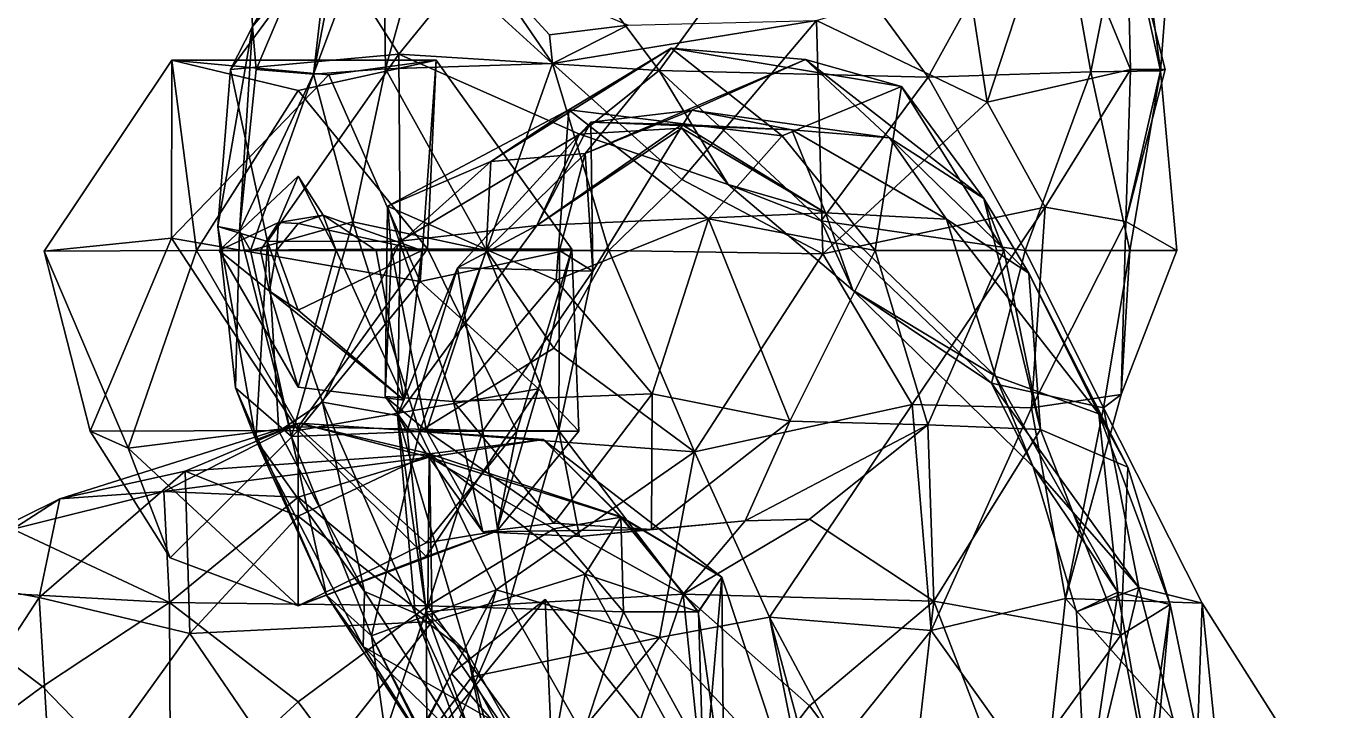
# Model space of a CAD drawing. Extents: x 290083 to 295691, y 4553739 to 4561622.
# Drawn here: x 291758.3 to 291886, y 4554300.2 to 4554367.7 of the extents above; entities that cross this region are included whole.
import ezdxf

# ---------------------------------------------------------------- set-up
doc = ezdxf.new("R2010")
doc.units = 0
doc.layers.add('Au_ppm_Pref_-_0_3', color=7, linetype='CONTINUOUS')

msp = doc.modelspace()

# ---------------------------------------------------------------- linework, layer by layer
at = {"layer": 'Au_ppm_Pref_-_0_3'}
for points in [[(291788.84, 4554381.87, 1871.05), (291790.9, 4554385.11, 1876.83), (291786.64, 4554362.91, 1876.81)], [(291786.64, 4554362.91, 1876.81), (291790.9, 4554385.11, 1876.83), (291793.47, 4554381.15, 1881.33)], [(291833.63, 4554381.1, 1859.22), (291847.18, 4554362.59, 1860.67), (291859.37, 4554384.67, 1860.81)], [(291859.37, 4554384.67, 1860.81), (291847.18, 4554362.59, 1860.67), (291863.2, 4554363.12, 1864.22)], [(291859.37, 4554384.67, 1860.81), (291863.2, 4554363.12, 1864.22), (291867.37, 4554383.97, 1865.73)], [(291870.07, 4554363.21, 1871.34), (291867.37, 4554383.97, 1865.73), (291863.2, 4554363.12, 1864.22)], [(291870.07, 4554363.21, 1871.34), (291871.45, 4554381.15, 1870.89), (291867.37, 4554383.97, 1865.73)], [(291788.84, 4554381.87, 1871.05), (291780.62, 4554367.59, 1866.13), (291780.02, 4554381.15, 1864.95)], [(291787.83, 4554376.17, 1860.08), (291780.02, 4554381.15, 1864.95), (291780.62, 4554367.59, 1866.13)], [(291788.84, 4554381.87, 1871.05), (291780.98, 4554363.34, 1870.89), (291780.62, 4554367.59, 1866.13)], [(291788.84, 4554381.87, 1871.05), (291786.64, 4554362.91, 1876.81), (291780.98, 4554363.34, 1870.89)], [(291786.64, 4554362.91, 1876.81), (291793.47, 4554381.15, 1881.33), (291793.73, 4554363.43, 1883.81)], [(291797.17, 4554375.81, 1887.29), (291793.73, 4554363.43, 1883.81), (291793.47, 4554381.15, 1881.33)], [(291820.68, 4554363.27, 1859.01), (291833.63, 4554381.1, 1859.22), (291807.75, 4554380.5, 1857.71)], [(291820.68, 4554363.27, 1859.01), (291847.18, 4554362.59, 1860.67), (291833.63, 4554381.1, 1859.22)], [(291871.45, 4554381.15, 1870.89), (291870.07, 4554363.21, 1871.34), (291866.75, 4554378.32, 1876)], [(291795.03, 4554364.88, 1857.11), (291807.75, 4554380.5, 1857.71), (291787.83, 4554376.17, 1860.08)], [(291820.68, 4554363.27, 1859.01), (291807.75, 4554380.5, 1857.71), (291795.03, 4554364.88, 1857.11)], [(291859.83, 4554381.01, 1882.91), (291852.99, 4554360.13, 1883.9), (291851.05, 4554372.72, 1890.13)], [(291859.83, 4554381.01, 1882.91), (291867.12, 4554363.34, 1879.85), (291852.99, 4554360.13, 1883.9)], [(291866.75, 4554378.32, 1876), (291867.12, 4554363.34, 1879.85), (291859.83, 4554381.01, 1882.91)], [(291866.75, 4554378.32, 1876), (291870.55, 4554363.34, 1876.83), (291867.12, 4554363.34, 1879.85)], [(291866.75, 4554378.32, 1876), (291870.07, 4554363.21, 1871.34), (291870.55, 4554363.34, 1876.83)], [(291778.44, 4554363.34, 1861.8), (291795.03, 4554364.88, 1857.11), (291787.83, 4554376.17, 1860.08)], [(291787.83, 4554376.17, 1860.08), (291780.62, 4554367.59, 1866.13), (291778.44, 4554363.34, 1861.8)], [(291797.17, 4554375.81, 1887.29), (291810.17, 4554363.94, 1887.58), (291793.73, 4554363.43, 1883.81)], [(291803.49, 4554373.76, 1888.25), (291810.17, 4554363.94, 1887.58), (291797.17, 4554375.81, 1887.29)], [(291803.49, 4554373.76, 1888.25), (291817.62, 4554367.71, 1890.34), (291809.88, 4554366.76, 1889.01)], [(291810.17, 4554363.94, 1887.58), (291803.49, 4554373.76, 1888.25), (291809.88, 4554366.76, 1889.01)], [(291836.2, 4554368.17, 1888.11), (291851.05, 4554372.72, 1890.13), (291852.99, 4554360.13, 1883.9)], [(291778.44, 4554363.34, 1861.8), (291780.62, 4554367.59, 1866.13), (291777.2, 4554347.87, 1865.69)], [(291777.2, 4554347.87, 1865.69), (291780.62, 4554367.59, 1866.13), (291779.35, 4554347.44, 1871.69)], [(291780.62, 4554367.59, 1866.13), (291780.98, 4554363.34, 1870.89), (291779.35, 4554347.44, 1871.69)], [(291810.17, 4554363.94, 1887.58), (291809.88, 4554366.76, 1889.01), (291817.62, 4554367.71, 1890.34)], [(291817.62, 4554367.71, 1890.34), (291836.2, 4554368.17, 1888.11), (291810.17, 4554363.94, 1887.58)], [(291836.2, 4554368.17, 1888.11), (291822.91, 4554352.52, 1886.37), (291810.17, 4554363.94, 1887.58)], [(291836.2, 4554368.17, 1888.11), (291836.8, 4554345.18, 1883.6), (291822.91, 4554352.52, 1886.37)], [(291836.2, 4554368.17, 1888.11), (291852.99, 4554360.13, 1883.9), (291836.8, 4554345.18, 1883.6)], [(291795.03, 4554364.88, 1857.11), (291778.44, 4554363.34, 1861.8), (291782.09, 4554346.41, 1858.79)], [(291795.03, 4554364.88, 1857.11), (291782.09, 4554346.41, 1858.79), (291795.17, 4554346.43, 1852.51)], [(291820.68, 4554363.27, 1859.01), (291795.03, 4554364.88, 1857.11), (291812.84, 4554356.99, 1853.99)], [(291795.03, 4554364.88, 1857.11), (291795.17, 4554346.43, 1852.51), (291812.84, 4554356.99, 1853.99)], [(291813.39, 4554355.08, 1828.01), (291804.11, 4554354.29, 1823.37), (291821.88, 4554365.46, 1823.32)], [(291811.8, 4554359.37, 1818.48), (291821.88, 4554365.46, 1823.32), (291804.11, 4554354.29, 1823.37)], [(291811.8, 4554359.37, 1818.48), (291832.82, 4554356.8, 1818.34), (291821.88, 4554365.46, 1823.32)], [(291835.11, 4554364.33, 1829.83), (291813.39, 4554355.08, 1828.01), (291821.88, 4554365.46, 1823.32)], [(291844.56, 4554361.67, 1824.4), (291835.11, 4554364.33, 1829.83), (291821.88, 4554365.46, 1823.32)], [(291844.56, 4554361.67, 1824.4), (291821.88, 4554365.46, 1823.32), (291832.82, 4554356.8, 1818.34)], [(291772.63, 4554346.74, 1792.74), (291760.08, 4554345.44, 1788.02), (291772.69, 4554364.27, 1787.81)], [(291775.11, 4554345.52, 1783.02), (291772.69, 4554364.27, 1787.81), (291760.08, 4554345.44, 1788.02)], [(291772.69, 4554364.27, 1787.81), (291788.14, 4554362.82, 1792.08), (291772.63, 4554346.74, 1792.74)], [(291788.14, 4554362.82, 1792.08), (291772.69, 4554364.27, 1787.81), (291798.71, 4554364.29, 1787.8)], [(291798.71, 4554364.29, 1787.8), (291772.69, 4554364.27, 1787.81), (291785.12, 4554361.28, 1782.48)], [(291775.11, 4554345.52, 1783.02), (291785.12, 4554361.28, 1782.48), (291772.69, 4554364.27, 1787.81)], [(291778.44, 4554363.34, 1861.8), (291777.2, 4554347.87, 1865.69), (291782.09, 4554346.41, 1858.79)], [(291779.35, 4554347.44, 1871.69), (291780.98, 4554363.34, 1870.89), (291786.64, 4554362.91, 1876.81)], [(291797.85, 4554345.66, 1781.97), (291798.71, 4554364.29, 1787.8), (291785.12, 4554361.28, 1782.48)], [(291793.73, 4554363.43, 1883.81), (291790.49, 4554348.35, 1882.41), (291786.64, 4554362.91, 1876.81)], [(291788.14, 4554362.82, 1792.08), (291798.71, 4554364.29, 1787.8), (291797.14, 4554342.45, 1792.38)], [(291793.73, 4554363.43, 1883.81), (291803.68, 4554345.52, 1885.89), (291790.49, 4554348.35, 1882.41)], [(291810.17, 4554363.94, 1887.58), (291803.68, 4554345.52, 1885.89), (291793.73, 4554363.43, 1883.81)], [(291798.71, 4554364.29, 1787.8), (291812.08, 4554345.63, 1787.72), (291797.14, 4554342.45, 1792.38)], [(291797.85, 4554345.66, 1781.97), (291812.08, 4554345.63, 1787.72), (291798.71, 4554364.29, 1787.8)], [(291815.72, 4554345.52, 1885.31), (291803.68, 4554345.52, 1885.89), (291810.17, 4554363.94, 1887.58)], [(291810.17, 4554363.94, 1887.58), (291822.91, 4554352.52, 1886.37), (291815.72, 4554345.52, 1885.31)], [(291820.68, 4554363.27, 1859.01), (291812.84, 4554356.99, 1853.99), (291827.5, 4554352.01, 1853.07)], [(291813.39, 4554355.08, 1828.01), (291835.11, 4554364.33, 1829.83), (291823.89, 4554359.36, 1835)], [(291820.68, 4554363.27, 1859.01), (291836.65, 4554348.45, 1858.47), (291847.18, 4554362.59, 1860.67)], [(291820.68, 4554363.27, 1859.01), (291827.5, 4554352.01, 1853.07), (291836.65, 4554348.45, 1858.47)], [(291823.89, 4554359.36, 1835), (291835.11, 4554364.33, 1829.83), (291843.37, 4554356.63, 1835.25)], [(291835.11, 4554364.33, 1829.83), (291852.67, 4554350.64, 1830.28), (291843.37, 4554356.63, 1835.25)], [(291852.67, 4554350.64, 1830.28), (291835.11, 4554364.33, 1829.83), (291844.56, 4554361.67, 1824.4)], [(291858.7, 4554349.78, 1880.4), (291852.99, 4554360.13, 1883.9), (291867.12, 4554363.34, 1879.85)], [(291858.7, 4554349.78, 1880.4), (291867.12, 4554363.34, 1879.85), (291866.65, 4554348.38, 1875.92)], [(291867.06, 4554345.52, 1865.98), (291870.07, 4554363.21, 1871.34), (291863.2, 4554363.12, 1864.22)], [(291870.55, 4554363.34, 1876.83), (291866.65, 4554348.38, 1875.92), (291867.12, 4554363.34, 1879.85)], [(291866.65, 4554348.38, 1875.92), (291870.55, 4554363.34, 1876.83), (291870.07, 4554363.21, 1871.34)], [(291866.65, 4554348.38, 1875.92), (291870.07, 4554363.21, 1871.34), (291871.68, 4554345.52, 1870.89)], [(291871.68, 4554345.52, 1870.89), (291870.07, 4554363.21, 1871.34), (291867.06, 4554345.52, 1865.98)], [(291788.14, 4554362.82, 1792.08), (291797.14, 4554342.45, 1792.38), (291772.63, 4554346.74, 1792.74)], [(291786.64, 4554362.91, 1876.81), (291780.44, 4554345.52, 1876.83), (291779.35, 4554347.44, 1871.69)], [(291786.64, 4554362.91, 1876.81), (291790.49, 4554348.35, 1882.41), (291780.44, 4554345.52, 1876.83)], [(291847.18, 4554362.59, 1860.67), (291836.65, 4554348.45, 1858.47), (291856.74, 4554345.52, 1860.88)], [(291847.18, 4554362.59, 1860.67), (291856.74, 4554345.52, 1860.88), (291863.2, 4554363.12, 1864.22)], [(291867.06, 4554345.52, 1865.98), (291863.2, 4554363.12, 1864.22), (291856.74, 4554345.52, 1860.88)], [(291797.85, 4554345.66, 1781.97), (291785.12, 4554361.28, 1782.48), (291775.11, 4554345.52, 1783.02)], [(291844.56, 4554361.67, 1824.4), (291832.82, 4554356.8, 1818.34), (291841.96, 4554345.52, 1818.18)], [(291844.56, 4554361.67, 1824.4), (291841.96, 4554345.52, 1818.18), (291854.64, 4554345.52, 1824.67)], [(291852.67, 4554350.64, 1830.28), (291844.56, 4554361.67, 1824.4), (291854.64, 4554345.52, 1824.67)], [(291811.8, 4554359.37, 1818.48), (291804.11, 4554354.29, 1823.37), (291793.92, 4554349.87, 1817.02)], [(291811.8, 4554359.37, 1818.48), (291793.92, 4554349.87, 1817.02), (291810.54, 4554342.58, 1814.12)], [(291811.8, 4554359.37, 1818.48), (291810.54, 4554342.58, 1814.12), (291825.54, 4554348.64, 1815.15)], [(291832.82, 4554356.8, 1818.34), (291811.8, 4554359.37, 1818.48), (291825.54, 4554348.64, 1815.15)], [(291814.14, 4554343.49, 1835.39), (291813.39, 4554355.08, 1828.01), (291823.89, 4554359.36, 1835)], [(291814.14, 4554343.49, 1835.39), (291823.89, 4554359.36, 1835), (291813.97, 4554358.16, 1841.19)], [(291823.89, 4554359.36, 1835), (291833.76, 4554357.41, 1840.04), (291813.97, 4554358.16, 1841.19)], [(291823.89, 4554359.36, 1835), (291843.37, 4554356.63, 1835.25), (291833.76, 4554357.41, 1840.04)], [(291852.99, 4554360.13, 1883.9), (291858.7, 4554349.78, 1880.4), (291836.8, 4554345.18, 1883.6)], [(291814.14, 4554343.49, 1835.39), (291813.97, 4554358.16, 1841.19), (291800.81, 4554343.8, 1841.19)], [(291813.97, 4554358.16, 1841.19), (291808.63, 4554347.97, 1846.65), (291800.81, 4554343.8, 1841.19)], [(291822.91, 4554357.92, 1845.32), (291808.63, 4554347.97, 1846.65), (291813.97, 4554358.16, 1841.19)], [(291822.91, 4554357.92, 1845.32), (291813.97, 4554358.16, 1841.19), (291833.76, 4554357.41, 1840.04)], [(291795.17, 4554346.43, 1852.51), (291808.63, 4554347.97, 1846.65), (291812.84, 4554356.99, 1853.99)], [(291808.63, 4554347.97, 1846.65), (291822.91, 4554357.92, 1845.32), (291837.08, 4554349.22, 1847.15)], [(291822.91, 4554357.57, 1849.05), (291812.84, 4554356.99, 1853.99), (291808.63, 4554347.97, 1846.65)], [(291837.08, 4554349.22, 1847.15), (291822.91, 4554357.57, 1849.05), (291808.63, 4554347.97, 1846.65)], [(291822.91, 4554357.57, 1849.05), (291827.5, 4554352.01, 1853.07), (291812.84, 4554356.99, 1853.99)], [(291822.91, 4554357.92, 1845.32), (291833.76, 4554357.41, 1840.04), (291837.08, 4554349.22, 1847.15)], [(291822.91, 4554357.57, 1849.05), (291837.08, 4554349.22, 1847.15), (291827.5, 4554352.01, 1853.07)], [(291841.96, 4554345.52, 1818.18), (291832.82, 4554356.8, 1818.34), (291825.54, 4554348.64, 1815.15)], [(291837.08, 4554349.22, 1847.15), (291833.76, 4554357.41, 1840.04), (291849.01, 4554348.59, 1841.24)], [(291833.76, 4554357.41, 1840.04), (291843.37, 4554356.63, 1835.25), (291849.01, 4554348.59, 1841.24)], [(291849.01, 4554348.59, 1841.24), (291843.37, 4554356.63, 1835.25), (291857.11, 4554343.29, 1835.9)], [(291857.11, 4554343.29, 1835.9), (291843.37, 4554356.63, 1835.25), (291852.67, 4554350.64, 1830.28)], [(291794.32, 4554345.52, 1821.92), (291793.92, 4554349.87, 1817.02), (291804.11, 4554354.29, 1823.37)], [(291794.32, 4554345.52, 1821.92), (291804.11, 4554354.29, 1823.37), (291803.65, 4554345.52, 1826.51)], [(291813.39, 4554355.08, 1828.01), (291810.88, 4554345.52, 1829.31), (291803.65, 4554345.52, 1826.51)], [(291813.39, 4554355.08, 1828.01), (291803.65, 4554345.52, 1826.51), (291804.11, 4554354.29, 1823.37)], [(291814.14, 4554343.49, 1835.39), (291810.88, 4554345.52, 1829.31), (291813.39, 4554355.08, 1828.01)], [(291785.12, 4554352.85, 1797.17), (291783.18, 4554348.26, 1799.62), (291777.35, 4554345.52, 1795.95)], [(291785.12, 4554352.85, 1797.17), (291777.35, 4554345.52, 1795.95), (291788.88, 4554345.52, 1797.84)], [(291785.12, 4554352.85, 1797.17), (291787.57, 4554348.99, 1799.62), (291783.18, 4554348.26, 1799.62)], [(291785.12, 4554352.85, 1797.17), (291788.88, 4554345.52, 1797.84), (291787.57, 4554348.99, 1799.62)], [(291836.8, 4554345.18, 1883.6), (291815.72, 4554345.52, 1885.31), (291822.91, 4554352.52, 1886.37)], [(291827.5, 4554352.01, 1853.07), (291839.76, 4554341.59, 1853.07), (291836.65, 4554348.45, 1858.47)], [(291839.76, 4554341.59, 1853.07), (291827.5, 4554352.01, 1853.07), (291837.08, 4554349.22, 1847.15)], [(291857.11, 4554343.29, 1835.9), (291852.67, 4554350.64, 1830.28), (291858.26, 4554327.87, 1829.8)], [(291858.26, 4554327.87, 1829.8), (291852.67, 4554350.64, 1830.28), (291854.64, 4554345.52, 1824.67)], [(291794.32, 4554345.52, 1821.92), (291793.69, 4554331.12, 1817.43), (291793.92, 4554349.87, 1817.02)], [(291793.69, 4554331.12, 1817.43), (291800.41, 4554330.62, 1813.74), (291793.92, 4554349.87, 1817.02)], [(291810.54, 4554342.58, 1814.12), (291793.92, 4554349.87, 1817.02), (291800.41, 4554330.62, 1813.74)], [(291858.7, 4554349.78, 1880.4), (291845.62, 4554330.32, 1880.72), (291836.8, 4554345.18, 1883.6)], [(291837.08, 4554349.22, 1847.15), (291853.82, 4554333.11, 1848.01), (291839.76, 4554341.59, 1853.07)], [(291837.08, 4554349.22, 1847.15), (291849.01, 4554348.59, 1841.24), (291853.82, 4554333.11, 1848.01)], [(291858.7, 4554349.78, 1880.4), (291857.38, 4554330.01, 1875.95), (291845.62, 4554330.32, 1880.72)], [(291858.7, 4554349.78, 1880.4), (291866.65, 4554348.38, 1875.92), (291857.38, 4554330.01, 1875.95)], [(291782.09, 4554346.41, 1858.79), (291777.2, 4554347.87, 1865.69), (291780.96, 4554326.84, 1864.44)], [(291777.2, 4554347.87, 1865.69), (291778.93, 4554331.98, 1870.89), (291780.96, 4554326.84, 1864.44)], [(291777.2, 4554347.87, 1865.69), (291779.35, 4554347.44, 1871.69), (291778.93, 4554331.98, 1870.89)], [(291783.18, 4554348.26, 1799.62), (291781.41, 4554345.52, 1799.62), (291777.35, 4554345.52, 1795.95)], [(291780.44, 4554345.52, 1876.83), (291790.49, 4554348.35, 1882.41), (291784.47, 4554327.19, 1876.76)], [(291781.41, 4554345.52, 1799.62), (291783.18, 4554348.26, 1799.62), (291783, 4554345.52, 1800.61)], [(291783.18, 4554348.26, 1799.62), (291785.12, 4554348.16, 1800.5), (291783, 4554345.52, 1800.61)], [(291797.3, 4554345.52, 1805.36), (291783, 4554345.52, 1800.61), (291785.12, 4554348.16, 1800.5)], [(291783.18, 4554348.26, 1799.62), (291787.57, 4554348.99, 1799.62), (291785.12, 4554348.16, 1800.5)], [(291790.49, 4554348.35, 1882.41), (291797.06, 4554327.67, 1883.07), (291784.47, 4554327.19, 1876.76)], [(291797.3, 4554345.52, 1805.36), (291785.12, 4554348.16, 1800.5), (291787.57, 4554348.99, 1799.62)], [(291797.3, 4554345.52, 1805.36), (291787.57, 4554348.99, 1799.62), (291792.8, 4554345.52, 1799.62)], [(291792.8, 4554345.52, 1799.62), (291787.57, 4554348.99, 1799.62), (291788.88, 4554345.52, 1797.84)], [(291790.49, 4554348.35, 1882.41), (291803.68, 4554345.52, 1885.89), (291797.06, 4554327.67, 1883.07)], [(291795.17, 4554346.43, 1852.51), (291794.91, 4554329.25, 1846.84), (291808.63, 4554347.97, 1846.65)], [(291808.63, 4554347.97, 1846.65), (291794.91, 4554329.25, 1846.84), (291800.81, 4554343.8, 1841.19)], [(291825.54, 4554348.64, 1815.15), (291810.54, 4554342.58, 1814.12), (291819.99, 4554331.37, 1814.09)], [(291833.57, 4554328.7, 1817.78), (291825.54, 4554348.64, 1815.15), (291819.99, 4554331.37, 1814.09)], [(291833.57, 4554328.7, 1817.78), (291841.96, 4554345.52, 1818.18), (291825.54, 4554348.64, 1815.15)], [(291836.65, 4554348.45, 1858.47), (291853.44, 4554332.44, 1858.13), (291856.74, 4554345.52, 1860.88)], [(291836.65, 4554348.45, 1858.47), (291839.76, 4554341.59, 1853.07), (291853.44, 4554332.44, 1858.13)], [(291857.11, 4554343.29, 1835.9), (291864, 4554329.41, 1841.27), (291849.01, 4554348.59, 1841.24)], [(291849.01, 4554348.59, 1841.24), (291864, 4554329.41, 1841.27), (291853.82, 4554333.11, 1848.01)], [(291857.38, 4554330.01, 1875.95), (291866.65, 4554348.38, 1875.92), (291866.21, 4554331.31, 1870.89)], [(291866.65, 4554348.38, 1875.92), (291871.68, 4554345.52, 1870.89), (291866.21, 4554331.31, 1870.89)], [(291772.63, 4554346.74, 1792.74), (291764.62, 4554327.7, 1791.46), (291760.08, 4554345.44, 1788.02)], [(291772.63, 4554346.74, 1792.74), (291785.12, 4554327.78, 1793.38), (291764.62, 4554327.7, 1791.46)], [(291772.63, 4554346.74, 1792.74), (291797.14, 4554342.45, 1792.38), (291785.12, 4554327.78, 1793.38)], [(291778.93, 4554331.98, 1870.89), (291779.35, 4554347.44, 1871.69), (291784.47, 4554327.19, 1876.76)], [(291779.35, 4554347.44, 1871.69), (291780.44, 4554345.52, 1876.83), (291784.47, 4554327.19, 1876.76)], [(291775.11, 4554345.52, 1783.02), (291760.08, 4554345.44, 1788.02), (291768.37, 4554326.03, 1786.27)], [(291764.62, 4554327.7, 1791.46), (291768.37, 4554326.03, 1786.27), (291760.08, 4554345.44, 1788.02)], [(291785.12, 4554328.12, 1783.07), (291775.11, 4554345.52, 1783.02), (291768.37, 4554326.03, 1786.27)], [(291797.85, 4554345.66, 1781.97), (291775.11, 4554345.52, 1783.02), (291785.12, 4554328.12, 1783.07)], [(291781.41, 4554345.52, 1799.62), (291782.28, 4554341.5, 1799.62), (291777.35, 4554345.52, 1795.95)], [(291782.28, 4554341.5, 1799.62), (291785.12, 4554332.05, 1795.13), (291777.35, 4554345.52, 1795.95)], [(291788.88, 4554345.52, 1797.84), (291777.35, 4554345.52, 1795.95), (291785.12, 4554332.05, 1795.13)], [(291782.09, 4554346.41, 1858.79), (291780.96, 4554326.84, 1864.44), (291783.23, 4554327.7, 1859.01)], [(291782.28, 4554341.5, 1799.62), (291781.41, 4554345.52, 1799.62), (291783, 4554345.52, 1800.61)], [(291782.09, 4554346.41, 1858.79), (291787.53, 4554330.57, 1854.41), (291795.17, 4554346.43, 1852.51)], [(291787.53, 4554330.57, 1854.41), (291782.09, 4554346.41, 1858.79), (291783.23, 4554327.7, 1859.01)], [(291782.28, 4554341.5, 1799.62), (291783, 4554345.52, 1800.61), (291785.12, 4554339.63, 1801.58)], [(291797.3, 4554345.52, 1805.36), (291785.12, 4554339.63, 1801.58), (291783, 4554345.52, 1800.61)], [(291797.85, 4554345.66, 1781.97), (291785.12, 4554328.12, 1783.07), (291806.65, 4554327.7, 1783.52)], [(291797.3, 4554345.52, 1805.36), (291795.55, 4554330.76, 1799.62), (291785.12, 4554339.63, 1801.58)], [(291795.55, 4554330.76, 1799.62), (291788.88, 4554345.52, 1797.84), (291785.12, 4554332.05, 1795.13)], [(291795.17, 4554346.43, 1852.51), (291787.53, 4554330.57, 1854.41), (291794.91, 4554329.25, 1846.84)], [(291795.55, 4554330.76, 1799.62), (291792.8, 4554345.52, 1799.62), (291788.88, 4554345.52, 1797.84)], [(291797.3, 4554345.52, 1805.36), (291792.8, 4554345.52, 1799.62), (291795.55, 4554330.76, 1799.62)], [(291794.32, 4554345.52, 1821.92), (291797.76, 4554327.72, 1823.36), (291793.69, 4554331.12, 1817.43)], [(291794.32, 4554345.52, 1821.92), (291803.65, 4554345.52, 1826.51), (291797.76, 4554327.72, 1823.36)], [(291803.68, 4554345.52, 1885.89), (291810.31, 4554335.88, 1885.98), (291797.06, 4554327.67, 1883.07)], [(291797.14, 4554342.45, 1792.38), (291812.08, 4554345.63, 1787.72), (291808.81, 4554331.87, 1791.58)], [(291803.65, 4554345.52, 1826.51), (291810.81, 4554327.72, 1829.33), (291797.76, 4554327.72, 1823.36)], [(291797.85, 4554345.66, 1781.97), (291806.65, 4554327.7, 1783.52), (291812.08, 4554345.63, 1787.72)], [(291803.65, 4554345.52, 1826.51), (291810.88, 4554345.52, 1829.31), (291810.81, 4554327.72, 1829.33)], [(291815.72, 4554345.52, 1885.31), (291810.31, 4554335.88, 1885.98), (291803.68, 4554345.52, 1885.89)], [(291806.65, 4554327.7, 1783.52), (291812.77, 4554327.7, 1787.74), (291812.08, 4554345.63, 1787.72)], [(291812.08, 4554345.63, 1787.72), (291812.77, 4554327.7, 1787.74), (291808.81, 4554331.87, 1791.58)], [(291815.72, 4554345.52, 1885.31), (291824.17, 4554325.66, 1883.57), (291810.31, 4554335.88, 1885.98)], [(291814.14, 4554343.49, 1835.39), (291810.81, 4554327.72, 1829.33), (291810.88, 4554345.52, 1829.31)], [(291836.8, 4554345.18, 1883.6), (291824.17, 4554325.66, 1883.57), (291815.72, 4554345.52, 1885.31)], [(291847.16, 4554328.34, 1823.65), (291841.96, 4554345.52, 1818.18), (291833.57, 4554328.7, 1817.78)], [(291847.16, 4554328.34, 1823.65), (291854.64, 4554345.52, 1824.67), (291841.96, 4554345.52, 1818.18)], [(291858.26, 4554327.87, 1829.8), (291854.64, 4554345.52, 1824.67), (291847.16, 4554328.34, 1823.65)], [(291853.44, 4554332.44, 1858.13), (291864.46, 4554329.99, 1864.38), (291856.74, 4554345.52, 1860.88)], [(291856.74, 4554345.52, 1860.88), (291864.46, 4554329.99, 1864.38), (291867.06, 4554345.52, 1865.98)], [(291866.21, 4554331.31, 1870.89), (291867.06, 4554345.52, 1865.98), (291864.46, 4554329.99, 1864.38)], [(291866.21, 4554331.31, 1870.89), (291871.68, 4554345.52, 1870.89), (291867.06, 4554345.52, 1865.98)], [(291836.8, 4554345.18, 1883.6), (291845.62, 4554330.32, 1880.72), (291824.17, 4554325.66, 1883.57)], [(291795.85, 4554327.7, 1841.19), (291800.81, 4554343.8, 1841.19), (291794.91, 4554329.25, 1846.84)], [(291800.81, 4554343.8, 1841.19), (291795.85, 4554327.7, 1841.19), (291803.31, 4554327.7, 1836.09)], [(291814.14, 4554343.49, 1835.39), (291800.81, 4554343.8, 1841.19), (291803.31, 4554327.7, 1836.09)], [(291814.14, 4554343.49, 1835.39), (291803.31, 4554327.7, 1836.09), (291810.81, 4554327.72, 1829.33)], [(291857.11, 4554343.29, 1835.9), (291866.85, 4554324.14, 1835.25), (291864, 4554329.41, 1841.27)], [(291857.11, 4554343.29, 1835.9), (291858.26, 4554327.87, 1829.8), (291866.85, 4554324.14, 1835.25)], [(291795.55, 4554330.76, 1799.62), (291782.28, 4554341.5, 1799.62), (291785.12, 4554339.63, 1801.58)], [(291782.28, 4554341.5, 1799.62), (291795.55, 4554330.76, 1799.62), (291785.12, 4554332.05, 1795.13)], [(291785.12, 4554327.78, 1793.38), (291797.14, 4554342.45, 1792.38), (291808.81, 4554331.87, 1791.58)], [(291800.41, 4554330.62, 1813.74), (291819.99, 4554331.37, 1814.09), (291810.54, 4554342.58, 1814.12)], [(291853.44, 4554332.44, 1858.13), (291839.76, 4554341.59, 1853.07), (291857.54, 4554324.17, 1853)], [(291839.76, 4554341.59, 1853.07), (291853.82, 4554333.11, 1848.01), (291857.54, 4554324.17, 1853)], [(291824.17, 4554325.66, 1883.57), (291797.06, 4554327.67, 1883.07), (291810.31, 4554335.88, 1885.98)], [(291857.54, 4554324.17, 1853), (291853.82, 4554333.11, 1848.01), (291865.89, 4554311.83, 1847.95)], [(291865.89, 4554311.83, 1847.95), (291853.82, 4554333.11, 1848.01), (291864, 4554329.41, 1841.27)], [(291787.92, 4554311.54, 1870.45), (291778.93, 4554331.98, 1870.89), (291784.47, 4554327.19, 1876.76)], [(291787.92, 4554311.54, 1870.45), (291780.96, 4554326.84, 1864.44), (291778.93, 4554331.98, 1870.89)], [(291785.12, 4554327.78, 1793.38), (291808.81, 4554331.87, 1791.58), (291797.72, 4554315.35, 1791.85)], [(291804.68, 4554317.85, 1787.74), (291797.72, 4554315.35, 1791.85), (291808.81, 4554331.87, 1791.58)], [(291800.41, 4554330.62, 1813.74), (291810.31, 4554318.62, 1814.41), (291819.99, 4554331.37, 1814.09)], [(291812.77, 4554327.7, 1787.74), (291804.68, 4554317.85, 1787.74), (291808.81, 4554331.87, 1791.58)], [(291819.94, 4554318, 1818.74), (291819.99, 4554331.37, 1814.09), (291810.31, 4554318.62, 1814.41)], [(291833.57, 4554328.7, 1817.78), (291819.99, 4554331.37, 1814.09), (291819.94, 4554318, 1818.74)], [(291853.44, 4554332.44, 1858.13), (291867.96, 4554312.29, 1858.04), (291864.46, 4554329.99, 1864.38)], [(291867.96, 4554312.29, 1858.04), (291853.44, 4554332.44, 1858.13), (291857.54, 4554324.17, 1853)], [(291857.38, 4554330.01, 1875.95), (291866.21, 4554331.31, 1870.89), (291860.71, 4554311.19, 1871.86)], [(291866.21, 4554331.31, 1870.89), (291864.46, 4554329.99, 1864.38), (291860.71, 4554311.19, 1871.86)], [(291783.23, 4554327.7, 1859.01), (291791.65, 4554311.9, 1859.98), (291787.53, 4554330.57, 1854.41)], [(291794.91, 4554329.25, 1846.84), (291787.53, 4554330.57, 1854.41), (291796.64, 4554309.76, 1853.12)], [(291787.53, 4554330.57, 1854.41), (291791.65, 4554311.9, 1859.98), (291796.64, 4554309.76, 1853.12)], [(291797.76, 4554327.72, 1823.36), (291803.31, 4554317.79, 1817.43), (291793.69, 4554331.12, 1817.43)], [(291793.69, 4554331.12, 1817.43), (291803.31, 4554317.79, 1817.43), (291800.41, 4554330.62, 1813.74)], [(291800.41, 4554330.62, 1813.74), (291803.31, 4554317.79, 1817.43), (291810.31, 4554318.62, 1814.41)], [(291845.62, 4554330.32, 1880.72), (291831.55, 4554309.38, 1882.12), (291824.17, 4554325.66, 1883.57)], [(291845.62, 4554330.32, 1880.72), (291847.49, 4554308.06, 1876.17), (291831.55, 4554309.38, 1882.12)], [(291845.62, 4554330.32, 1880.72), (291857.38, 4554330.01, 1875.95), (291847.49, 4554308.06, 1876.17)], [(291857.38, 4554330.01, 1875.95), (291860.71, 4554311.19, 1871.86), (291847.49, 4554308.06, 1876.17)], [(291860.71, 4554311.19, 1871.86), (291864.46, 4554329.99, 1864.38), (291874.19, 4554310.76, 1864.78)], [(291867.96, 4554312.29, 1858.04), (291874.19, 4554310.76, 1864.78), (291864.46, 4554329.99, 1864.38)], [(291797.74, 4554309.9, 1841.2), (291795.85, 4554327.7, 1841.19), (291794.91, 4554329.25, 1846.84)], [(291797.74, 4554309.9, 1841.2), (291794.91, 4554329.25, 1846.84), (291801.79, 4554305.82, 1847.13)], [(291801.79, 4554305.82, 1847.13), (291794.91, 4554329.25, 1846.84), (291796.64, 4554309.76, 1853.12)], [(291829.17, 4554318.85, 1823.37), (291833.57, 4554328.7, 1817.78), (291819.94, 4554318, 1818.74)], [(291829.17, 4554318.85, 1823.37), (291847.16, 4554328.34, 1823.65), (291833.57, 4554328.7, 1817.78)], [(291871.04, 4554310.6, 1841.24), (291865.89, 4554311.83, 1847.95), (291864, 4554329.41, 1841.27)], [(291864, 4554329.41, 1841.27), (291866.85, 4554324.14, 1835.25), (291871.04, 4554310.6, 1841.24)], [(291773.98, 4554323.77, 1763.36), (291761.64, 4554321.03, 1756.63), (291785.21, 4554328.48, 1758.1)], [(291771.88, 4554321.76, 1752.6), (291785.21, 4554328.48, 1758.1), (291761.64, 4554321.03, 1756.63)], [(291785.12, 4554327.78, 1793.38), (291772.52, 4554315.2, 1791.9), (291764.62, 4554327.7, 1791.46)], [(291768.37, 4554326.03, 1786.27), (291764.62, 4554327.7, 1791.46), (291772.52, 4554315.2, 1791.9)], [(291785.12, 4554310.48, 1787.74), (291785.12, 4554328.12, 1783.07), (291768.37, 4554326.03, 1786.27)], [(291798.04, 4554325.15, 1752.27), (291785.21, 4554328.48, 1758.1), (291771.88, 4554321.76, 1752.6)], [(291785.12, 4554327.78, 1793.38), (291785.12, 4554310.48, 1787.74), (291772.52, 4554315.2, 1791.9)], [(291798.06, 4554325.48, 1763.83), (291773.98, 4554323.77, 1763.36), (291785.21, 4554328.48, 1758.1)], [(291783.23, 4554327.7, 1859.01), (291780.96, 4554326.84, 1864.44), (291791.65, 4554311.9, 1859.98)], [(291792.34, 4554307.52, 1877.56), (291784.47, 4554327.19, 1876.76), (291797.06, 4554327.67, 1883.07)], [(291785.12, 4554310.48, 1787.74), (291797.72, 4554316.68, 1784.06), (291785.12, 4554328.12, 1783.07)], [(291806.65, 4554327.7, 1783.52), (291785.12, 4554328.12, 1783.07), (291797.72, 4554316.68, 1784.06)], [(291785.12, 4554327.78, 1793.38), (291797.72, 4554315.35, 1791.85), (291785.12, 4554310.48, 1787.74)], [(291798.06, 4554325.48, 1763.83), (291785.21, 4554328.48, 1758.1), (291809.26, 4554326.87, 1758.04)], [(291809.26, 4554326.87, 1758.04), (291785.21, 4554328.48, 1758.1), (291798.04, 4554325.15, 1752.27)], [(291804.64, 4554312.07, 1884.46), (291792.34, 4554307.52, 1877.56), (291797.06, 4554327.67, 1883.07)], [(291795.85, 4554327.7, 1841.19), (291797.74, 4554309.9, 1841.2), (291803.31, 4554327.7, 1836.09)], [(291824.17, 4554325.66, 1883.57), (291804.64, 4554312.07, 1884.46), (291797.06, 4554327.67, 1883.07)], [(291804.68, 4554317.85, 1787.74), (291806.65, 4554327.7, 1783.52), (291797.72, 4554316.68, 1784.06)], [(291805.87, 4554310.66, 1834.32), (291803.31, 4554327.7, 1836.09), (291797.74, 4554309.9, 1841.2)], [(291810.81, 4554327.72, 1829.33), (291812.85, 4554317.32, 1822.09), (291797.76, 4554327.72, 1823.36)], [(291797.76, 4554327.72, 1823.36), (291812.85, 4554317.32, 1822.09), (291803.31, 4554317.79, 1817.43)], [(291810.81, 4554327.72, 1829.33), (291803.31, 4554327.7, 1836.09), (291805.87, 4554310.66, 1834.32)], [(291804.68, 4554317.85, 1787.74), (291812.77, 4554327.7, 1787.74), (291806.65, 4554327.7, 1783.52)], [(291810.81, 4554327.72, 1829.33), (291805.87, 4554310.66, 1834.32), (291823.05, 4554311.63, 1829.96)], [(291810.81, 4554327.72, 1829.33), (291823.05, 4554311.63, 1829.96), (291812.85, 4554317.32, 1822.09)], [(291847.16, 4554328.34, 1823.65), (291829.17, 4554318.85, 1823.37), (291835.51, 4554319.04, 1826.43)], [(291847.75, 4554310.93, 1830.12), (291847.16, 4554328.34, 1823.65), (291835.51, 4554319.04, 1826.43)], [(291847.75, 4554310.93, 1830.12), (291858.26, 4554327.87, 1829.8), (291847.16, 4554328.34, 1823.65)], [(291858.26, 4554327.87, 1829.8), (291847.75, 4554310.93, 1830.12), (291866.17, 4554307.58, 1833.65)], [(291858.26, 4554327.87, 1829.8), (291866.17, 4554307.58, 1833.65), (291866.85, 4554324.14, 1835.25)], [(291787.92, 4554311.54, 1870.45), (291791.53, 4554306.47, 1864.95), (291780.96, 4554326.84, 1864.44)], [(291791.53, 4554306.47, 1864.95), (291791.65, 4554311.9, 1859.98), (291780.96, 4554326.84, 1864.44)], [(291792.34, 4554307.52, 1877.56), (291787.92, 4554311.54, 1870.45), (291784.47, 4554327.19, 1876.76)], [(291798.04, 4554325.15, 1752.27), (291816.91, 4554319.21, 1752.1), (291809.26, 4554326.87, 1758.04)], [(291816.94, 4554319.26, 1763.98), (291798.06, 4554325.48, 1763.83), (291809.26, 4554326.87, 1758.04)], [(291826.87, 4554313.3, 1758.05), (291816.94, 4554319.26, 1763.98), (291809.26, 4554326.87, 1758.04)], [(291809.26, 4554326.87, 1758.04), (291816.91, 4554319.21, 1752.1), (291826.87, 4554313.3, 1758.05)], [(291785.12, 4554310.48, 1787.74), (291768.37, 4554326.03, 1786.27), (291772.52, 4554315.2, 1791.9)], [(291771.88, 4554321.76, 1752.6), (291785.12, 4554321.21, 1748.32), (291798.04, 4554325.15, 1752.27)], [(291773.98, 4554323.77, 1763.36), (291798.06, 4554325.48, 1763.83), (291785.12, 4554319.31, 1767.12)], [(291798.06, 4554325.48, 1763.83), (291798.31, 4554308.95, 1768.34), (291785.12, 4554319.31, 1767.12)], [(291798.04, 4554325.15, 1752.27), (291785.12, 4554321.21, 1748.32), (291797.89, 4554310.48, 1746.14)], [(291798.04, 4554325.15, 1752.27), (291797.89, 4554310.48, 1746.14), (291810.31, 4554318.06, 1749.37)], [(291798.04, 4554325.15, 1752.27), (291810.31, 4554318.06, 1749.37), (291816.91, 4554319.21, 1752.1)], [(291798.31, 4554308.95, 1768.34), (291798.06, 4554325.48, 1763.83), (291813.38, 4554313.6, 1766.66)], [(291798.06, 4554325.48, 1763.83), (291816.94, 4554319.26, 1763.98), (291813.38, 4554313.6, 1766.66)], [(291804.64, 4554312.07, 1884.46), (291824.17, 4554325.66, 1883.57), (291820.73, 4554307.35, 1887.62)], [(291820.73, 4554307.35, 1887.62), (291824.17, 4554325.66, 1883.57), (291831.55, 4554309.38, 1882.12)], [(291773.98, 4554323.77, 1763.36), (291774.45, 4554307.76, 1768.3), (291759.59, 4554311.31, 1764.52)], [(291773.98, 4554323.77, 1763.36), (291759.59, 4554311.31, 1764.52), (291761.64, 4554321.03, 1756.63)], [(291773.98, 4554323.77, 1763.36), (291785.12, 4554319.31, 1767.12), (291774.45, 4554307.76, 1768.3)], [(291861.81, 4554309.88, 1853.07), (291867.96, 4554312.29, 1858.04), (291857.54, 4554324.17, 1853)], [(291865.89, 4554311.83, 1847.95), (291861.81, 4554309.88, 1853.07), (291857.54, 4554324.17, 1853)], [(291866.85, 4554324.14, 1835.25), (291866.17, 4554307.58, 1833.65), (291871.04, 4554310.6, 1841.24)], [(291759.59, 4554311.31, 1764.52), (291746.82, 4554313.69, 1758.3), (291761.64, 4554321.03, 1756.63)], [(291761.64, 4554321.03, 1756.63), (291746.82, 4554313.69, 1758.3), (291757.01, 4554318.05, 1750.75)], [(291761.64, 4554321.03, 1756.63), (291757.01, 4554318.05, 1750.75), (291771.88, 4554321.76, 1752.6)], [(291771.88, 4554321.76, 1752.6), (291757.01, 4554318.05, 1750.75), (291772.45, 4554310.82, 1745.65)], [(291771.88, 4554321.76, 1752.6), (291772.45, 4554310.82, 1745.65), (291785.12, 4554321.21, 1748.32)], [(291785.12, 4554321.21, 1748.32), (291772.45, 4554310.82, 1745.65), (291797.89, 4554310.48, 1746.14)], [(291798.31, 4554308.95, 1768.34), (291774.45, 4554307.76, 1768.3), (291785.12, 4554319.31, 1767.12)], [(291803.31, 4554317.79, 1817.43), (291819.94, 4554318, 1818.74), (291810.31, 4554318.62, 1814.41)], [(291816.91, 4554319.21, 1752.1), (291810.31, 4554318.06, 1749.37), (291817.17, 4554309.88, 1748.87)], [(291829.17, 4554318.85, 1823.37), (291812.85, 4554317.32, 1822.09), (291823.05, 4554311.63, 1829.96)], [(291812.85, 4554317.32, 1822.09), (291829.17, 4554318.85, 1823.37), (291819.94, 4554318, 1818.74)], [(291816.94, 4554319.26, 1763.98), (291824.57, 4554309.88, 1763.98), (291813.38, 4554313.6, 1766.66)], [(291816.91, 4554319.21, 1752.1), (291824.52, 4554309.88, 1752.1), (291826.87, 4554313.3, 1758.05)], [(291824.52, 4554309.88, 1752.1), (291816.91, 4554319.21, 1752.1), (291817.17, 4554309.88, 1748.87)], [(291824.57, 4554309.88, 1763.98), (291816.94, 4554319.26, 1763.98), (291826.87, 4554313.3, 1758.05)], [(291835.51, 4554319.04, 1826.43), (291829.17, 4554318.85, 1823.37), (291823.05, 4554311.63, 1829.96)], [(291823.05, 4554311.63, 1829.96), (291847.75, 4554310.93, 1830.12), (291835.51, 4554319.04, 1826.43)], [(291747.07, 4554312.24, 1745.56), (291772.45, 4554310.82, 1745.65), (291757.01, 4554318.05, 1750.75)], [(291804.68, 4554317.85, 1787.74), (291785.12, 4554310.48, 1787.74), (291797.72, 4554315.35, 1791.85)], [(291785.12, 4554310.48, 1787.74), (291804.68, 4554317.85, 1787.74), (291797.72, 4554316.68, 1784.06)], [(291817.17, 4554309.88, 1748.87), (291810.31, 4554318.06, 1749.37), (291797.89, 4554310.48, 1746.14)], [(291812.85, 4554317.32, 1822.09), (291819.94, 4554318, 1818.74), (291803.31, 4554317.79, 1817.43)], [(291746.68, 4554291.48, 1764.47), (291746.82, 4554313.69, 1758.3), (291759.59, 4554311.31, 1764.52)], [(291809.56, 4554292.28, 1767.93), (291798.31, 4554308.95, 1768.34), (291813.38, 4554313.6, 1766.66)], [(291809.56, 4554292.28, 1767.93), (291813.38, 4554313.6, 1766.66), (291825.09, 4554292.37, 1765.07)], [(291813.38, 4554313.6, 1766.66), (291824.57, 4554309.88, 1763.98), (291825.09, 4554292.37, 1765.07)], [(291747.46, 4554293.3, 1741.59), (291759.92, 4554302.54, 1742.67), (291747.07, 4554312.24, 1745.56)], [(291759.92, 4554302.54, 1742.67), (291772.45, 4554310.82, 1745.65), (291747.07, 4554312.24, 1745.56)], [(291824.52, 4554309.88, 1752.1), (291827.06, 4554291.92, 1750.83), (291826.87, 4554313.3, 1758.05)], [(291824.57, 4554309.88, 1763.98), (291826.87, 4554313.3, 1758.05), (291825.09, 4554292.37, 1765.07)], [(291833.85, 4554292.18, 1758.08), (291825.09, 4554292.37, 1765.07), (291826.87, 4554313.3, 1758.05)], [(291833.85, 4554292.18, 1758.08), (291826.87, 4554313.3, 1758.05), (291827.06, 4554291.92, 1750.83)], [(291867.96, 4554312.29, 1858.04), (291861.81, 4554309.88, 1853.07), (291862.71, 4554290.57, 1853.19)], [(291867.96, 4554312.29, 1858.04), (291862.71, 4554290.57, 1853.19), (291873.49, 4554290.97, 1858.62)], [(291873.49, 4554290.97, 1858.62), (291874.19, 4554310.76, 1864.78), (291867.96, 4554312.29, 1858.04)], [(291759.59, 4554311.31, 1764.52), (291760.96, 4554288.98, 1768.4), (291746.68, 4554291.48, 1764.47)], [(291760.96, 4554288.98, 1768.4), (291759.59, 4554311.31, 1764.52), (291774.45, 4554307.76, 1768.3)], [(291759.92, 4554302.54, 1742.67), (291772.55, 4554289.5, 1742.44), (291772.45, 4554310.82, 1745.65)], [(291772.55, 4554289.5, 1742.44), (291785.12, 4554301.02, 1743.18), (291772.45, 4554310.82, 1745.65)], [(291772.45, 4554310.82, 1745.65), (291785.12, 4554301.02, 1743.18), (291797.89, 4554310.48, 1746.14)], [(291792.34, 4554307.52, 1877.56), (291799.13, 4554294.32, 1871.68), (291787.92, 4554311.54, 1870.45)], [(291799.13, 4554294.32, 1871.68), (291791.53, 4554306.47, 1864.95), (291787.92, 4554311.54, 1870.45)], [(291791.53, 4554306.47, 1864.95), (291801.28, 4554297.05, 1858.99), (291791.65, 4554311.9, 1859.98)], [(291791.65, 4554311.9, 1859.98), (291801.28, 4554297.05, 1858.99), (291796.64, 4554309.76, 1853.12)], [(291804.64, 4554312.07, 1884.46), (291794.43, 4554292.91, 1883.01), (291792.34, 4554307.52, 1877.56)], [(291804.64, 4554312.07, 1884.46), (291802.23, 4554303.5, 1888.71), (291794.43, 4554292.91, 1883.01)], [(291824.24, 4554292.4, 1799.71), (291809.44, 4554311.1, 1799.74), (291794.75, 4554292.97, 1798.8)], [(291800.23, 4554303.8, 1804.72), (291794.75, 4554292.97, 1798.8), (291809.44, 4554311.1, 1799.74)], [(291810.28, 4554292.24, 1806.09), (291800.23, 4554303.8, 1804.72), (291809.44, 4554311.1, 1799.74)], [(291802.23, 4554303.5, 1888.71), (291804.64, 4554312.07, 1884.46), (291820.73, 4554307.35, 1887.62)], [(291823.05, 4554311.63, 1829.96), (291805.87, 4554310.66, 1834.32), (291816.41, 4554292.07, 1832.18)], [(291824.24, 4554292.4, 1799.71), (291810.28, 4554292.24, 1806.09), (291809.44, 4554311.1, 1799.74)], [(291825.52, 4554287.62, 1832.54), (291823.05, 4554311.63, 1829.96), (291816.41, 4554292.07, 1832.18)], [(291825.52, 4554287.62, 1832.54), (291835.51, 4554300.64, 1832.17), (291823.05, 4554311.63, 1829.96)], [(291835.51, 4554300.64, 1832.17), (291847.75, 4554310.93, 1830.12), (291823.05, 4554311.63, 1829.96)], [(291835.51, 4554300.64, 1832.17), (291845.11, 4554287.81, 1832.42), (291847.75, 4554310.93, 1830.12)], [(291845.11, 4554287.81, 1832.42), (291854.98, 4554292.07, 1832.01), (291847.75, 4554310.93, 1830.12)], [(291847.49, 4554308.06, 1876.17), (291860.71, 4554311.19, 1871.86), (291858.68, 4554292.34, 1877.88)], [(291847.75, 4554310.93, 1830.12), (291854.98, 4554292.07, 1832.01), (291866.17, 4554307.58, 1833.65)], [(291860.71, 4554311.19, 1871.86), (291875.85, 4554294.14, 1871.27), (291858.68, 4554292.34, 1877.88)], [(291860.71, 4554311.19, 1871.86), (291874.19, 4554310.76, 1864.78), (291875.85, 4554294.14, 1871.27)], [(291861.81, 4554309.88, 1853.07), (291865.89, 4554311.83, 1847.95), (291862.71, 4554290.57, 1853.19)], [(291865.89, 4554311.83, 1847.95), (291869.32, 4554292.33, 1846.88), (291862.71, 4554290.57, 1853.19)], [(291869.32, 4554292.33, 1846.88), (291865.89, 4554311.83, 1847.95), (291871.04, 4554310.6, 1841.24)], [(291791.76, 4554292.07, 1743.03), (291797.89, 4554310.48, 1746.14), (291785.12, 4554301.02, 1743.18)], [(291797.89, 4554310.48, 1746.14), (291791.76, 4554292.07, 1743.03), (291811.28, 4554292, 1745.74)], [(291801.79, 4554305.82, 1847.13), (291796.64, 4554309.76, 1853.12), (291806.01, 4554289.41, 1851.32)], [(291801.28, 4554297.05, 1858.99), (291806.01, 4554289.41, 1851.32), (291796.64, 4554309.76, 1853.12)], [(291797.82, 4554291.94, 1835.27), (291805.87, 4554310.66, 1834.32), (291797.74, 4554309.9, 1841.2)], [(291797.74, 4554309.9, 1841.2), (291801.79, 4554305.82, 1847.13), (291805.11, 4554289.56, 1842.84)], [(291797.74, 4554309.9, 1841.2), (291805.11, 4554289.56, 1842.84), (291797.82, 4554291.94, 1835.27)], [(291816.41, 4554292.07, 1832.18), (291805.87, 4554310.66, 1834.32), (291797.82, 4554291.94, 1835.27)], [(291817.17, 4554309.88, 1748.87), (291797.89, 4554310.48, 1746.14), (291811.28, 4554292, 1745.74)], [(291817.17, 4554309.88, 1748.87), (291811.28, 4554292, 1745.74), (291827.06, 4554291.92, 1750.83)], [(291824.52, 4554309.88, 1752.1), (291817.17, 4554309.88, 1748.87), (291827.06, 4554291.92, 1750.83)], [(291868.72, 4554294.35, 1835.67), (291871.04, 4554310.6, 1841.24), (291866.17, 4554307.58, 1833.65)], [(291868.72, 4554294.35, 1835.67), (291874.86, 4554292.07, 1841.19), (291871.04, 4554310.6, 1841.24)], [(291869.32, 4554292.33, 1846.88), (291871.04, 4554310.6, 1841.24), (291874.86, 4554292.07, 1841.19)], [(291873.49, 4554290.97, 1858.62), (291886, 4554292.07, 1864.93), (291874.19, 4554310.76, 1864.78)], [(291875.85, 4554294.14, 1871.27), (291874.19, 4554310.76, 1864.78), (291886, 4554292.07, 1864.93)], [(291785.09, 4554292.15, 1769.61), (291774.45, 4554307.76, 1768.3), (291798.31, 4554308.95, 1768.34)], [(291785.09, 4554292.15, 1769.61), (291798.31, 4554308.95, 1768.34), (291809.56, 4554292.28, 1767.93)], [(291831.55, 4554309.38, 1882.12), (291835.06, 4554291.79, 1888.66), (291820.73, 4554307.35, 1887.62)], [(291831.55, 4554309.38, 1882.12), (291840.78, 4554292.07, 1882.77), (291835.06, 4554291.79, 1888.66)], [(291831.55, 4554309.38, 1882.12), (291835.83, 4554293.48, 1876.41), (291840.78, 4554292.07, 1882.77)], [(291831.55, 4554309.38, 1882.12), (291847.49, 4554308.06, 1876.17), (291835.83, 4554293.48, 1876.41)], [(291785.09, 4554292.15, 1769.61), (291760.96, 4554288.98, 1768.4), (291774.45, 4554307.76, 1768.3)], [(291800.02, 4554292.07, 1876.83), (291792.34, 4554307.52, 1877.56), (291794.43, 4554292.91, 1883.01)], [(291792.34, 4554307.52, 1877.56), (291800.02, 4554292.07, 1876.83), (291799.13, 4554294.32, 1871.68)], [(291820.73, 4554307.35, 1887.62), (291808.19, 4554292.38, 1890.68), (291802.23, 4554303.5, 1888.71)], [(291835.06, 4554291.79, 1888.66), (291808.19, 4554292.38, 1890.68), (291820.73, 4554307.35, 1887.62)], [(291847.49, 4554308.06, 1876.17), (291858.68, 4554292.34, 1877.88), (291835.83, 4554293.48, 1876.41)], [(291866.17, 4554307.58, 1833.65), (291854.98, 4554292.07, 1832.01), (291868.72, 4554294.35, 1835.67)], [(291799.13, 4554294.32, 1871.68), (291811.98, 4554294.76, 1864.43), (291791.53, 4554306.47, 1864.95)], [(291791.53, 4554306.47, 1864.95), (291811.98, 4554294.76, 1864.43), (291801.28, 4554297.05, 1858.99)], [(291801.79, 4554305.82, 1847.13), (291806.01, 4554289.41, 1851.32), (291809.62, 4554292.07, 1847.13)], [(291801.79, 4554305.82, 1847.13), (291809.62, 4554292.07, 1847.13), (291805.11, 4554289.56, 1842.84)], [(291802.23, 4554303.5, 1888.71), (291808.19, 4554292.38, 1890.68), (291794.43, 4554292.91, 1883.01)], [(291800.23, 4554303.8, 1804.72), (291810.28, 4554292.24, 1806.09), (291794.75, 4554292.97, 1798.8)], [(291747.46, 4554293.3, 1741.59), (291772.55, 4554289.5, 1742.44), (291759.92, 4554302.54, 1742.67)], [(291772.55, 4554289.5, 1742.44), (291791.76, 4554292.07, 1743.03), (291785.12, 4554301.02, 1743.18)], [(291845.11, 4554287.81, 1832.42), (291835.51, 4554300.64, 1832.17), (291825.52, 4554287.62, 1832.54)]]:
    msp.add_3dface(points, dxfattribs=at)

doc.saveas('drawing.dxf')
